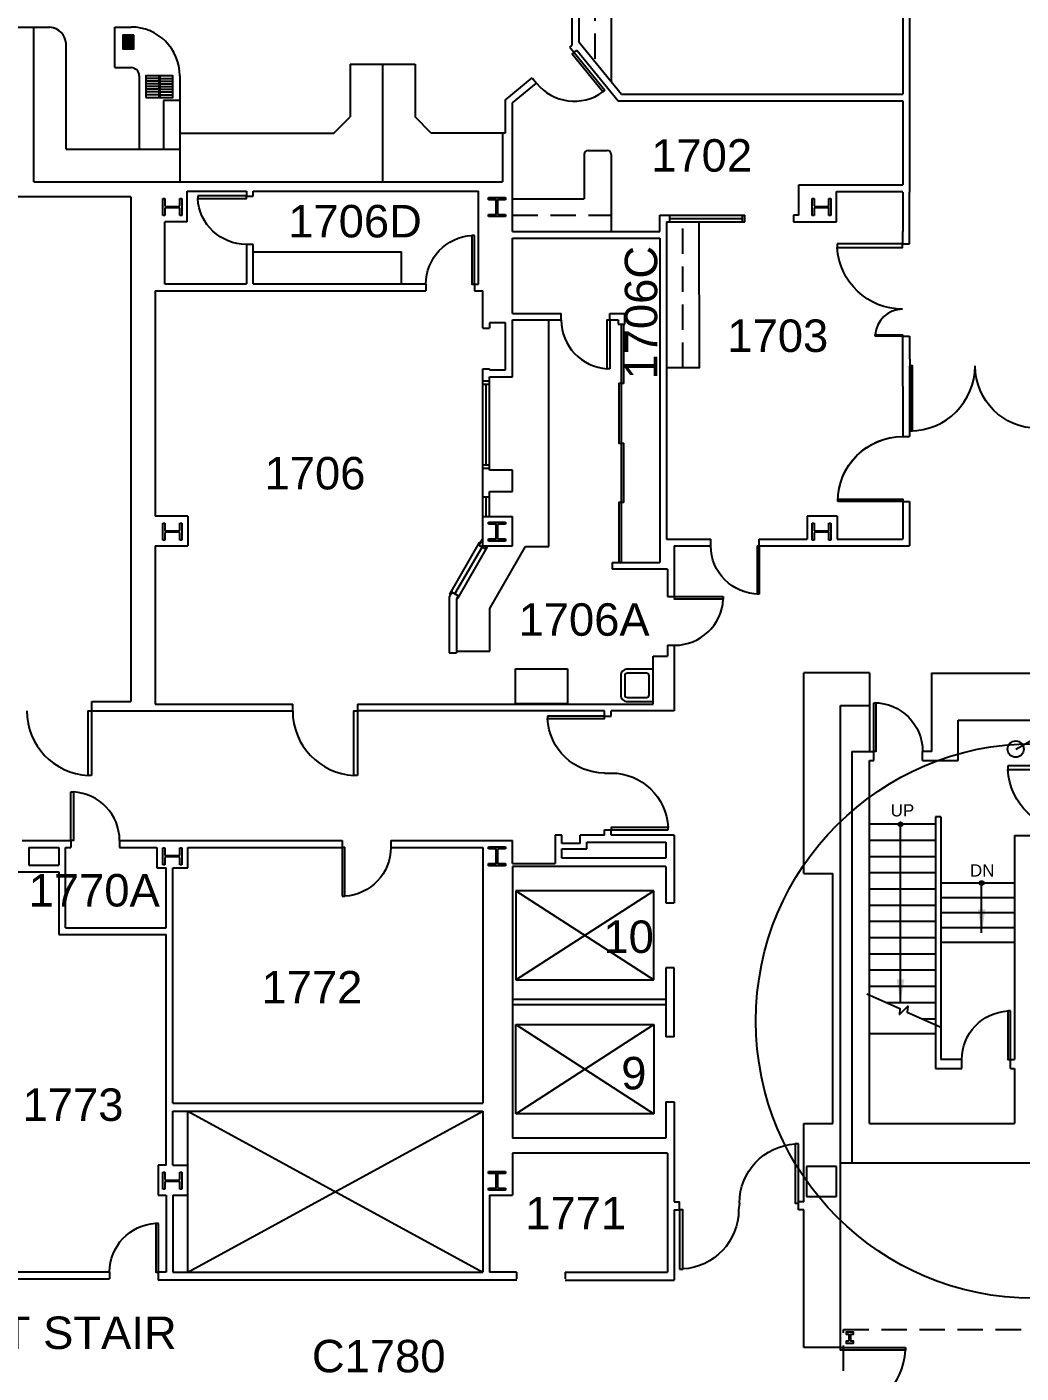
# Model space of a CAD drawing. Header units: inches. Extents: x 283 to 7662, y 1515 to 4754.
# Drawn here: x 1189 to 1924, y 2873 to 3869 of the extents above; entities that cross this region are included whole.
import ezdxf

# ---------------------------------------------------------------- set-up
doc = ezdxf.new("R2010")
doc.units = ezdxf.units.IN
doc.header["$LTSCALE"] = 150
doc.header["$MEASUREMENT"] = 0
doc.linetypes.add('HIDDEN2', pattern=[0.1875, 0.125, -0.0625])
doc.layers.get('0').update_dxf_attribs({"linetype": 'CONTINUOUS'})
doc.layers.get('DEFPOINTS').update_dxf_attribs({"color": 31, "linetype": 'CONTINUOUS'})
for name, color, linetype in [('A-ANNO-TEXT', 4, 'CONTINUOUS'), ('A-ANNO-TEXT-STAIR', 4, 'CONTINUOUS'), ('A-COLS', 5, 'CONTINUOUS'), ('A-DOOR', 2, 'CONTINUOUS'), ('A-FLOR-CASE', 3, 'CONTINUOUS'), ('A-FLOR-CASE-UPPR', 3, 'HIDDEN2'), ('A-FLOR-EVTR', 2, 'CONTINUOUS'), ('A-FLOR-PFIX', 2, 'CONTINUOUS'), ('A-FLOR-SHAFT', 1, 'CONTINUOUS'), ('A-FLOR-STRS', 2, 'CONTINUOUS'), ('A-GLAZ', 2, 'CONTINUOUS'), ('A-GLAZ-SILL', 1, 'CONTINUOUS'), ('A-ROOF-OTLN', 2, 'HIDDEN2'), ('A-WALL-FULL', 6, 'CONTINUOUS')]:
    doc.layers.add(name, color=color, linetype=linetype)
doc.styles.add('ARIAL', font='arial.ttf')
doc.styles.add('AT', font='ARCHTITL.shx', dxfattribs={"width": 0.9})
doc.styles.get("Standard").update_dxf_attribs({"font": 'SIMPLEX.shx', "height": 9})
doc.dimstyles.new('DIM-96', dxfattribs={"dimscale": 96, "dimtxt": 0.18, "dimasz": 0.18, "dimexe": 0.18, "dimexo": 0.0625, "dimgap": 0.09, "dimtad": 0, "dimtih": 1, "dimtoh": 1, "dimdec": 4, "dimzin": 0, "dimdsep": 46, "dimlunit": 4, "dimtxsty": 'Standard', "dimcen": 0.09, "dimadec": 0, "dimazin": 0, "dimtfac": 1, "dimtdec": 4, "dimtofl": 0, "dimtmove": 2, "dimatfit": 3, "dimfxl": 1, "dimtolj": 1, "dimtzin": 0, "dimarcsym": 0})
doc.dimstyles.new('DIM1-4', dxfattribs={"dimscale": 48, "dimtxt": 0.09375, "dimasz": 0.125, "dimexe": 0.125, "dimexo": 0.09375, "dimgap": 0, "dimtad": 1, "dimdec": 6, "dimzin": 7, "dimdsep": 46, "dimlunit": 4, "dimtxsty": 'AT', "dimblk": 'TICK', "dimblk1": 'ARROW', "dimblk2": 'ARROW', "dimsah": 1, "dimcen": 2.25, "dimdle": 1.5, "dimadec": 0, "dimazin": 0, "dimtfac": 1, "dimtdec": 6, "dimtix": 1, "dimtofl": 0, "dimtmove": 2, "dimatfit": 3, "dimldrblk": 'ARROW', "dimfxl": 1, "dimtolj": 1, "dimtzin": 3, "dimarcsym": 0})

# ---------------------------------------------------------------- blocks, each defined once
blk = doc.blocks.new('DOOR48')
blk.add_lwpolyline([(0, 48), (-1.75, 48), (-1.75, 0), (0, 0)], close=True)
blk.add_arc((0, 0), 48, 90, 180)
blk = doc.blocks.new('48-dr')
blk.add_lwpolyline([(0, 48), (2, 48), (2, 0), (0, 0)], close=True)
blk.add_arc((-0.08, -0.03), 48.08, 0.04232, 87.52103)
blk = doc.blocks.new('dr-36')
blk.add_lwpolyline([(0, 36.06), (2, 36.06), (2, 0), (0, 0)], close=True)
blk.add_arc((-0.1, -0.04), 36.17, 0.06887, 86.65797)
blk = doc.blocks.new('3DOOR')
blk.add_lwpolyline([(0, 36), (2, 36), (2, 0), (0, 0)], close=True)
blk.add_arc((-0.1, -0.04), 36.1, 0.06887, 86.65797)
blk = doc.blocks.new('ARROW')
for p, q in [((0, 0), (-0.746, 0.132)), ((-0.746, 0.132), (-0.746, -0.132)), ((0, 0), (-0.746, 0.062)), ((0, 0), (-1.278, 0)), ((0, 0), (-0.746, -0.132)), ((0, 0), (-0.746, -0.062))]:
    blk.add_line(p, q)
blk = doc.blocks.new('TICK')
for p, q in [((0.988, 0), (-0.988, 0)), ((-0.223, -0.223), (0.223, 0.223))]:
    blk.add_line(p, q)

msp = doc.modelspace()

# ---------------------------------------------------------------- linework, layer by layer
at = {"layer": 'A-ANNO-TEXT'}
for centre in [(1834.88, 3279.13), (1894.88, 3235.63)]:
    msp.add_circle(centre, 1.5, dxfattribs=at)
at = {"layer": 'A-COLS'}
for p, q in [((1289.5, 3729.2), (1289.5, 3741.8)), ((1289.5, 3741.8), (1291.06, 3741.8)), ((1291.06, 3741.8), (1291.06, 3736.5)), ((1291.06, 3734.54), (1291.06, 3729.2)), ((1291.56, 3736), (1301.44, 3736)), ((1301.44, 3735.04), (1291.56, 3735.04)), ((1301.94, 3736.5), (1301.94, 3741.8)), ((1301.94, 3741.8), (1303.5, 3741.8)), ((1301.94, 3729.2), (1301.94, 3734.54)), ((1303.5, 3741.8), (1303.5, 3729.2)), ((1530.2, 3740.94), (1530.2, 3742.5)), ((1530.2, 3742.5), (1542.8, 3742.5)), ((1535.54, 3740.94), (1530.2, 3740.94)), ((1536.04, 3730.56), (1536.04, 3740.44)), ((1537, 3740.44), (1537, 3730.56)), ((1542.8, 3740.94), (1537.5, 3740.94)), ((1542.8, 3742.5), (1542.8, 3740.94)), ((1769.5, 3729.2), (1769.5, 3741.8)), ((1769.5, 3741.8), (1771.06, 3741.8)), ((1771.06, 3741.8), (1771.06, 3736.5)), ((1771.06, 3734.54), (1771.06, 3729.2)), ((1771.56, 3736), (1781.44, 3736)), ((1781.44, 3735.04), (1771.56, 3735.04)), ((1781.94, 3736.5), (1781.94, 3741.8)), ((1781.94, 3741.8), (1783.5, 3741.8)), ((1781.94, 3729.2), (1781.94, 3734.54)), ((1783.5, 3741.8), (1783.5, 3729.2)), ((1291.06, 3729.2), (1289.5, 3729.2)), ((1303.5, 3729.2), (1301.94, 3729.2)), ((1530.2, 3728.5), (1530.2, 3730.06)), ((1530.2, 3730.06), (1535.54, 3730.06)), ((1542.8, 3728.5), (1530.2, 3728.5)), ((1537.5, 3730.06), (1542.8, 3730.06)), ((1542.8, 3730.06), (1542.8, 3728.5)), ((1771.06, 3729.2), (1769.5, 3729.2)), ((1783.5, 3729.2), (1781.94, 3729.2)), ((1289.5, 3489.2), (1289.5, 3501.8)), ((1289.5, 3501.8), (1291.06, 3501.8)), ((1291.06, 3501.8), (1291.06, 3496.5)), ((1291.06, 3494.54), (1291.06, 3489.2)), ((1291.56, 3496), (1301.44, 3496)), ((1301.44, 3495.04), (1291.56, 3495.04)), ((1301.94, 3496.5), (1301.94, 3501.8)), ((1301.94, 3501.8), (1303.5, 3501.8)), ((1301.94, 3489.2), (1301.94, 3494.54)), ((1303.5, 3501.8), (1303.5, 3489.2)), ((1530.2, 3500.94), (1530.2, 3502.5)), ((1530.2, 3502.5), (1542.8, 3502.5)), ((1535.54, 3500.94), (1530.2, 3500.94)), ((1536.04, 3490.56), (1536.04, 3500.44)), ((1537, 3500.44), (1537, 3490.56)), ((1542.8, 3500.94), (1537.5, 3500.94)), ((1542.8, 3502.5), (1542.8, 3500.94)), ((1769.5, 3489.2), (1769.5, 3501.8)), ((1769.5, 3501.8), (1771.06, 3501.8)), ((1771.06, 3501.8), (1771.06, 3496.5)), ((1771.06, 3494.54), (1771.06, 3489.2)), ((1771.56, 3496), (1781.44, 3496)), ((1781.44, 3495.04), (1771.56, 3495.04)), ((1781.94, 3496.5), (1781.94, 3501.8)), ((1781.94, 3501.8), (1783.5, 3501.8)), ((1781.94, 3489.2), (1781.94, 3494.54)), ((1783.5, 3501.8), (1783.5, 3489.2)), ((1291.06, 3489.2), (1289.5, 3489.2)), ((1303.5, 3489.2), (1301.94, 3489.2)), ((1530.2, 3488.5), (1530.2, 3490.06)), ((1530.2, 3490.06), (1535.54, 3490.06)), ((1542.8, 3488.5), (1530.2, 3488.5)), ((1537.5, 3490.06), (1542.8, 3490.06)), ((1542.8, 3490.06), (1542.8, 3488.5)), ((1771.06, 3489.2), (1769.5, 3489.2)), ((1783.5, 3489.2), (1781.94, 3489.2)), ((1289.5, 3249.2), (1289.5, 3261.8)), ((1289.5, 3261.8), (1291.06, 3261.8)), ((1291.06, 3261.8), (1291.06, 3256.5)), ((1291.56, 3256), (1301.44, 3256)), ((1301.44, 3255.04), (1291.56, 3255.04)), ((1301.94, 3256.5), (1301.94, 3261.8)), ((1301.94, 3261.8), (1303.5, 3261.8)), ((1303.5, 3261.8), (1303.5, 3249.2)), ((1530.2, 3260.94), (1530.2, 3262.5)), ((1530.2, 3262.5), (1542.8, 3262.5)), ((1535.54, 3260.94), (1530.2, 3260.94)), ((1536.04, 3250.56), (1536.04, 3260.44)), ((1537, 3260.44), (1537, 3250.56)), ((1542.8, 3260.94), (1537.5, 3260.94)), ((1542.8, 3262.5), (1542.8, 3260.94)), ((1291.06, 3249.2), (1289.5, 3249.2)), ((1291.06, 3254.54), (1291.06, 3249.2)), ((1301.94, 3249.2), (1301.94, 3254.54)), ((1303.5, 3249.2), (1301.94, 3249.2)), ((1530.2, 3248.5), (1530.2, 3250.06)), ((1530.2, 3250.06), (1535.54, 3250.06)), ((1542.8, 3248.5), (1530.2, 3248.5)), ((1537.5, 3250.06), (1542.8, 3250.06)), ((1542.8, 3250.06), (1542.8, 3248.5)), ((1765.5, 3026), (1765.5, 3004)), ((1787.5, 3026), (1765.5, 3026)), ((1787.5, 3004), (1787.5, 3026)), ((1289.5, 3009.2), (1289.5, 3021.8)), ((1289.5, 3021.8), (1291.06, 3021.8)), ((1291.06, 3021.8), (1291.06, 3016.5)), ((1291.56, 3016), (1301.44, 3016)), ((1301.94, 3016.5), (1301.94, 3021.8)), ((1301.94, 3021.8), (1303.5, 3021.8)), ((1303.5, 3021.8), (1303.5, 3009.2)), ((1530.2, 3020.94), (1530.2, 3022.5)), ((1530.2, 3022.5), (1542.8, 3022.5)), ((1535.54, 3020.94), (1530.2, 3020.94)), ((1536.04, 3010.56), (1536.04, 3020.44)), ((1537, 3020.44), (1537, 3010.56)), ((1542.8, 3020.94), (1537.5, 3020.94)), ((1542.8, 3022.5), (1542.8, 3020.94)), ((1291.06, 3009.2), (1289.5, 3009.2)), ((1291.06, 3014.54), (1291.06, 3009.2)), ((1301.44, 3015.04), (1291.56, 3015.04)), ((1301.94, 3009.2), (1301.94, 3014.54)), ((1303.5, 3009.2), (1301.94, 3009.2)), ((1530.2, 3008.5), (1530.2, 3010.06)), ((1530.2, 3010.06), (1535.54, 3010.06)), ((1542.8, 3008.5), (1530.2, 3008.5)), ((1537.5, 3010.06), (1542.8, 3010.06)), ((1542.8, 3010.06), (1542.8, 3008.5)), ((1765.5, 3004), (1787.5, 3004))]:
    msp.add_line(p, q, dxfattribs=at)
msp.add_lwpolyline([(1796.75, 2897), (1794.75, 2897), (1794.75, 2895.5), (1800.25, 2895.5), (1800.25, 2897), (1798.25, 2897), (1798.25, 2902), (1800.25, 2902), (1800.25, 2903.5), (1794.75, 2903.5), (1794.75, 2902), (1796.75, 2902)], close=True, dxfattribs=at)
for centre, start, end in [((1291.56, 3736.5), 180, 270), ((1291.56, 3734.54), 90, 180), ((1301.44, 3736.5), 270, 0), ((1301.44, 3734.54), 0, 90), ((1535.54, 3740.44), 0, 90), ((1537.5, 3740.44), 90, 180), ((1771.56, 3736.5), 180, 270), ((1771.56, 3734.54), 90, 180), ((1781.44, 3736.5), 270, 0), ((1781.44, 3734.54), 0, 90), ((1535.54, 3730.56), 270, 0), ((1537.5, 3730.56), 180, 270), ((1291.56, 3496.5), 180, 270), ((1291.56, 3494.54), 90, 180), ((1301.44, 3496.5), 270, 0), ((1301.44, 3494.54), 0, 90), ((1535.54, 3500.44), 0, 90), ((1537.5, 3500.44), 90, 180), ((1771.56, 3496.5), 180, 270), ((1771.56, 3494.54), 90, 180), ((1781.44, 3496.5), 270, 0), ((1781.44, 3494.54), 0, 90), ((1535.54, 3490.56), 270, 0), ((1537.5, 3490.56), 180, 270), ((1291.56, 3256.5), 180, 270), ((1291.56, 3254.54), 90, 180), ((1301.44, 3256.5), 270, 0), ((1301.44, 3254.54), 0, 90), ((1535.54, 3260.44), 0, 90), ((1537.5, 3260.44), 90, 180), ((1535.54, 3250.56), 270, 0), ((1537.5, 3250.56), 180, 270), ((1291.56, 3016.5), 180, 270), ((1301.44, 3016.5), 270, 0), ((1535.54, 3020.44), 0, 90), ((1537.5, 3020.44), 90, 180), ((1291.56, 3014.54), 90, 180), ((1301.44, 3014.54), 0, 90), ((1535.54, 3010.56), 270, 0), ((1537.5, 3010.56), 180, 270)]:
    msp.add_arc(centre, 0.5, start, end, dxfattribs=at)
at = {"layer": 'A-DOOR'}
for p, q in [((1630.25, 3605), (1630.25, 3649)), ((1616, 3317), (1621, 3317)), ((1715.78, 2999.02), (1715.22, 2994))]:
    msp.add_line(p, q, dxfattribs=at)
for points in [[(1630.25, 3517), (1626.75, 3517), (1626.75, 3473), (1628.5, 3473), (1628.5, 3649)], [(1630.25, 3605), (1626.75, 3605), (1626.75, 3561), (1630.25, 3561)], [(1630.25, 3517), (1630.25, 3561)]]:
    msp.add_lwpolyline(points, dxfattribs=at)
at = {"layer": 'A-FLOR-CASE'}
for p, q in [((1621, 3889.04), (1621, 3828.24)), ((1194, 3868.5), (1206, 3868.5)), ((1254, 3868.6), (1266, 3868.6)), ((1254, 3838.6), (1254, 3868.5)), ((1218, 3778.25), (1217.94, 3856.35)), ((1260, 3861.35), (1268, 3861.35)), ((1260, 3860.1), (1268, 3860.1)), ((1260, 3858.85), (1268, 3858.85)), ((1260, 3857.6), (1268, 3857.6)), ((1260, 3856.35), (1268, 3856.35)), ((1260, 3855.1), (1268, 3855.1)), ((1260, 3853.85), (1268, 3853.85)), ((1254, 3838.6), (1266, 3838.6)), ((1272, 3832.6), (1272, 3778.25)), ((1286.63, 3832.6), (1286.63, 3816.6)), ((1287.38, 3832.6), (1287.38, 3816.6)), ((1302, 3832.6), (1302, 3754.25)), ((1428, 3841.25), (1476, 3841.25)), ((1428, 3841.25), (1428, 3802.25)), ((1452, 3841.25), (1452, 3754.25)), ((1476, 3841.25), (1476, 3802.25)), ((1286.63, 3830.6), (1277, 3830.6)), ((1286.63, 3828.6), (1277, 3828.6)), ((1286.63, 3826.6), (1277, 3826.6)), ((1286.63, 3824.6), (1277, 3824.6)), ((1286.63, 3822.6), (1277, 3822.6)), ((1287.38, 3830.6), (1297, 3830.6)), ((1287.38, 3828.6), (1297, 3828.6)), ((1287.38, 3826.6), (1297, 3826.6)), ((1287.38, 3824.6), (1297, 3824.6)), ((1287.38, 3822.6), (1297, 3822.6)), ((1286.63, 3820.6), (1277, 3820.6)), ((1286.63, 3818.6), (1277, 3818.6)), ((1287.38, 3820.6), (1297, 3820.6)), ((1287.38, 3818.6), (1297, 3818.6)), ((1302, 3814.25), (1290, 3814.25)), ((1290, 3814.25), (1290, 3778.25)), ((1416, 3790.25), (1428, 3802.25)), ((1488, 3790.25), (1476, 3802.25)), ((1302, 3790.25), (1416, 3790.25)), ((1540.5, 3790.25), (1488, 3790.25)), ((1218, 3778.25), (1302, 3778.25)), ((1601, 3774.42), (1601, 3741.5)), ((1604, 3777.42), (1618, 3777.42)), ((1621, 3774.42), (1621, 3717.5)), ((1621, 3774.42), (1621, 3717.5)), ((1548, 3741.5), (1601, 3741.5)), ((1356.31, 3702.5), (1466, 3702.5)), ((1466, 3678.5), (1466, 3702.5)), ((1574.86, 3484.54), (1574.86, 3652)), ((1531.27, 3438.72), (1557.55, 3484.54)), ((1557.55, 3484.54), (1574.86, 3484.54)), ((1531.27, 3407.1), (1531.27, 3438.72)), ((1506.84, 3407.1), (1531.27, 3407.1)), ((1550.34, 3368.19), (1550.34, 3393.95)), ((1550.34, 3393.95), (1588.6, 3393.95)), ((1588.6, 3393.95), (1588.6, 3368.19)), ((1588.6, 3368.19), (1550.34, 3368.19))]:
    msp.add_line(p, q, dxfattribs=at)
for points in [[(1268, 3862.6), (1260, 3862.6), (1260, 3852.6), (1268, 3852.6)], [(1277, 3816.6), (1297, 3816.6), (1297, 3832.6), (1277, 3832.6)]]:
    msp.add_lwpolyline(points, close=True, dxfattribs=at)
msp.add_lwpolyline([(1685.76, 3724.5), (1686, 3616.5), (1662, 3616.5)], dxfattribs=at)
for centre, radius, start, end in [((1205.01, 3855.58), 12.96, 3.41581, 85.61364), ((1266, 3832.6), 36, 0, 90), ((1266, 3832.6), 6, 0, 90), ((1604, 3774.42), 3, 90, 180), ((1618, 3774.42), 3, 0, 90)]:
    msp.add_arc(centre, radius, start, end, dxfattribs=at)
at = {"layer": 'A-FLOR-CASE-UPPR'}
for p, q in [((1609, 3892.04), (1609, 3842.91)), ((1548, 3729.5), (1621, 3729.5)), ((1674, 3616.5), (1674, 3724.5))]:
    msp.add_line(p, q, dxfattribs=at)
at = {"layer": 'A-FLOR-EVTR'}
for p, q in [((1550.5, 3230), (1550.5, 3164)), ((1550.5, 3164), (1652.5, 3230)), ((1550.5, 3230), (1652.5, 3164)), ((1652.5, 3230), (1550.5, 3230)), ((1652.5, 3164), (1652.5, 3230)), ((1550.5, 3164), (1652.5, 3164)), ((1550.5, 3131), (1652.5, 3131)), ((1550.5, 3131), (1652.5, 3065)), ((1550.5, 3065), (1652.5, 3131)), ((1550.5, 3065), (1550.5, 3131)), ((1652.5, 3131), (1652.5, 3065)), ((1652.5, 3065), (1550.5, 3065))]:
    msp.add_line(p, q, dxfattribs=at)
at = {"layer": 'A-FLOR-PFIX'}
msp.add_lwpolyline([(1652, 3393.85), (1633, 3393.85, 0.414214), (1628, 3388.85), (1628, 3374.85, 0.414214), (1633, 3369.85), (1652, 3369.85)], format="xyb", dxfattribs=at)
msp.add_lwpolyline([(1633, 3372.85), (1647, 3372.85, 0.414214), (1649, 3374.85), (1649, 3388.85, 0.414214), (1647, 3390.85), (1633, 3390.85, 0.414214), (1631, 3388.85), (1631, 3374.85, 0.414214)], format="xyb", close=True, dxfattribs=at)
at = {"layer": 'A-FLOR-SHAFT'}
for p, q in [((1308, 3067), (1526, 2948)), ((1308, 2948), (1526, 3067))]:
    msp.add_line(p, q, dxfattribs=at)
at = {"layer": 'A-FLOR-STRS'}
for p, q in [((1860.75, 3279.13), (1812, 3279.13)), ((1860.75, 3267.13), (1812, 3267.13)), ((1860.75, 3255.13), (1812, 3255.13)), ((1860.75, 3243.13), (1812, 3243.13)), ((1919.25, 3235.63), (1864.75, 3235.63)), ((1860.75, 3231.13), (1812, 3231.13)), ((1860.75, 3219.13), (1812, 3219.13)), ((1919.25, 3224.63), (1864.75, 3224.63)), ((1860.75, 3207.13), (1812, 3207.13)), ((1919.25, 3213.63), (1864.75, 3213.63)), ((1860.75, 3195.13), (1812, 3195.13)), ((1919.25, 3202.63), (1864.75, 3202.63)), ((1919.25, 3191.63), (1864.75, 3191.63)), ((1860.75, 3183.13), (1812, 3183.13)), ((1860.75, 3171.13), (1812, 3171.13)), ((1860.75, 3159.13), (1812, 3159.13)), ((1860.75, 3147.13), (1824.83, 3147.13)), ((1860.75, 3135.13), (1851.42, 3135.13)), ((1812, 3124.38), (1860.75, 3124.38))]:
    msp.add_line(p, q, dxfattribs=at)
msp.add_lwpolyline([(1810.08, 3153.78), (1834.46, 3142.78), (1834.13, 3138.41), (1840.25, 3144.68), (1839.93, 3140.31), (1864.3, 3129.31)], dxfattribs=at)
at = {"layer": 'A-GLAZ'}
for p, q in [((1664, 3727), (1717.71, 3727)), ((1528.5, 3545), (1528.5, 3604.5)), ((1528.5, 3506.72), (1528.5, 3521.25))]:
    msp.add_line(p, q, dxfattribs=at)
msp.add_lwpolyline([(1505.49, 3449.48), (1525.49, 3484.12)], dxfattribs=at)
at = {"layer": 'A-GLAZ-SILL'}
for p, q in [((1664, 3729.5), (1717.71, 3729.5)), ((1664, 3724.5), (1717.71, 3724.5)), ((1531, 3506.72), (1531, 3521.25))]:
    msp.add_line(p, q, dxfattribs=at)
for points in [[(1526, 3545), (1526, 3604.5)], [(1531, 3545), (1531, 3604.5)], [(1526, 3506.72), (1526, 3521.25)], [(1502.16, 3449.09), (1501.73, 3449.34), (1523.73, 3487.45), (1524.16, 3487.2)], [(1529.11, 3485), (1528.82, 3484.51), (1529.25, 3484.26), (1507.25, 3446.15), (1506.53, 3445.91), (1506.53, 3445.91)]]:
    msp.add_lwpolyline(points, dxfattribs=at)
at = {"layer": 'A-ROOF-OTLN'}
msp.add_lwpolyline([(1970.75, 2380), (1970.75, 2490.5), (1977, 2490.5), (1977, 2514), (1970.75, 2514), (1970.75, 2672.5), (1977, 2672.5), (1977, 2696), (1970.75, 2696), (1970.75, 2790.5), (1792.75, 2790.5), (1792.75, 2905.5), (1970.75, 2905.5), (1970.75, 3017), (2166.75, 3017), (2166.75, 2240.5), (1898.75, 2240.5), (1898.75, 2380)], close=True, dxfattribs=at)
at = {"layer": 'A-WALL-FULL'}
for p, q in [((1592, 3961.04), (1592, 3855)), ((1597, 3961.04), (1597, 3857.57)), ((1836.5, 3901.52), (1836.51, 3819)), ((1841.49, 3901.52), (1841.5, 3746.5)), ((1122.5, 3868.5), (1194, 3868.5)), ((1194, 3754.25), (1194, 3868.5)), ((1590.44, 3853.73), (1592, 3855)), ((1590.44, 3853.73), (1593.61, 3849.86)), ((1597, 3857.57), (1628.56, 3819)), ((1593.61, 3849.86), (1595.55, 3851.45)), ((1595.55, 3851.45), (1626.19, 3814)), ((1542.5, 3814.5), (1562.58, 3830.93)), ((1548, 3812.54), (1565.75, 3827.06)), ((1562.58, 3830.93), (1565.75, 3827.06)), ((1542.5, 3814.5), (1542.5, 3790.25)), ((1548, 3717.5), (1548, 3812.54)), ((1626.19, 3814), (1836.51, 3814)), ((1628.56, 3819), (1836.51, 3819)), ((1836.51, 3814), (1836.51, 3752)), ((1542.5, 3790.25), (1540.5, 3790.25)), ((1540.5, 3790.25), (1540.5, 3754.25)), ((1194, 3754.25), (1540.5, 3754.25)), ((1265.75, 3743), (1124, 3743)), ((1265.75, 3743), (1265.75, 3370)), ((1307.5, 3747.25), (1351.31, 3747.25)), ((1307.5, 3724.5), (1307.5, 3747.25)), ((1351.31, 3747.25), (1351.31, 3743.66)), ((1351.31, 3743.66), (1356.31, 3743.66)), ((1356.31, 3743.66), (1356.31, 3747.25)), ((1356.31, 3747.25), (1523, 3747.25)), ((1523, 3678.5), (1523, 3747.25)), ((1759.77, 3729.5), (1759.77, 3752)), ((1759.77, 3752), (1836.5, 3752)), ((1787.5, 3724.5), (1787.5, 3747)), ((1787.5, 3747), (1836.5, 3747)), ((1836.5, 3746.5), (1836.5, 3717.5)), ((1841.52, 3708.32), (1841.5, 3746.5)), ((1307.5, 3724.5), (1291, 3724.5)), ((1291, 3678.5), (1291, 3724.5)), ((1657, 3717.5), (1657, 3729.5)), ((1657, 3729.5), (1664, 3729.5)), ((1662, 3724.5), (1662, 3490)), ((1662, 3724.5), (1664, 3724.5)), ((1664, 3729.5), (1664, 3724.5)), ((1717.71, 3729.5), (1719.77, 3729.5)), ((1717.71, 3729.5), (1717.71, 3724.5)), ((1717.71, 3724.5), (1719.77, 3724.5)), ((1719.77, 3724.5), (1719.77, 3729.5)), ((1759.77, 3729.5), (1755.77, 3729.5)), ((1755.77, 3729.5), (1755.77, 3724.5)), ((1755.77, 3724.5), (1787.5, 3724.5)), ((1548, 3717.5), (1657, 3717.5)), ((1836.51, 3708.32), (1836.5, 3717.5)), ((1356.31, 3707.89), (1351.31, 3707.88)), ((1351.31, 3707.88), (1351.31, 3678.69)), ((1356.33, 3678.69), (1356.31, 3707.89)), ((1548, 3712.5), (1657, 3712.5)), ((1548, 3656.88), (1548, 3712.5)), ((1657, 3712.5), (1657, 3472.65)), ((1836.51, 3708.32), (1841.52, 3708.32)), ((1283.75, 3673.5), (1283.75, 3507)), ((1283.75, 3673.5), (1484, 3673.5)), ((1291, 3678.69), (1351.31, 3678.69)), ((1356.33, 3678.69), (1484, 3678.69)), ((1484, 3678.5), (1484, 3673.5)), ((1520, 3678.5), (1523, 3678.5)), ((1520, 3678.5), (1520, 3673.5)), ((1520, 3673.5), (1526, 3673.5)), ((1526, 3646), (1526, 3673.5)), ((1548, 3656.88), (1584.06, 3656.88)), ((1584.06, 3652), (1584.06, 3656.88)), ((1620.06, 3656.88), (1630.96, 3656.88)), ((1620.06, 3652), (1620.06, 3656.88)), ((1630.96, 3649), (1630.96, 3656.88)), ((1526, 3646), (1531, 3646)), ((1531, 3650), (1531, 3646)), ((1542.75, 3650), (1531, 3650)), ((1542.75, 3615.25), (1542.75, 3650)), ((1548, 3610), (1548, 3652)), ((1548, 3652), (1584.06, 3652)), ((1620.06, 3652), (1626.08, 3652)), ((1626.08, 3652), (1626.08, 3649)), ((1626.08, 3649), (1630.96, 3649)), ((1836.48, 3639.94), (1841.48, 3639.94)), ((1836.48, 3639.94), (1836.51, 3565.77)), ((1841.48, 3639.94), (1841.48, 3623)), ((1526, 3616), (1531, 3616)), ((1526, 3604.5), (1526, 3616)), ((1531, 3615.25), (1531, 3616)), ((1531, 3615.25), (1542.75, 3615.25)), ((1841.48, 3623), (1842.01, 3623)), ((1841.49, 3618), (1841.51, 3565.77)), ((1841.49, 3618), (1842.01, 3618)), ((1842.01, 3618), (1842.01, 3623)), ((1526, 3607), (1531, 3607)), ((1526, 3604.5), (1531, 3604.5)), ((1531, 3610), (1548, 3610)), ((1531, 3604.5), (1531, 3610)), ((1836.51, 3565.77), (1841.51, 3565.77)), ((1526, 3545), (1531, 3545)), ((1526, 3521.25), (1526, 3545)), ((1531, 3541), (1531, 3545)), ((1526, 3542.5), (1531, 3542.5)), ((1548, 3541), (1531, 3541)), ((1548, 3525.25), (1548, 3541)), ((1531, 3525.25), (1548, 3525.25)), ((1531, 3521.25), (1531, 3525.25)), ((1526, 3521.25), (1531, 3521.25)), ((1836.5, 3517.77), (1836.5, 3490)), ((1836.5, 3517.77), (1841.5, 3517.77)), ((1841.5, 3517.77), (1841.5, 3485)), ((1308, 3507), (1283.75, 3507)), ((1308, 3507), (1308, 3485)), ((1526, 3506.72), (1548, 3506.72)), ((1526, 3485), (1526, 3506.72)), ((1548, 3485), (1548, 3506.72)), ((1788, 3507), (1766, 3507)), ((1766, 3507), (1766, 3490)), ((1788, 3507), (1788, 3490)), ((1283.75, 3485), (1308, 3485)), ((1283.75, 3485), (1283.75, 3368)), ((1526, 3490.38), (1523.16, 3485.46)), ((1527.82, 3482.77), (1523.16, 3485.46)), ((1526, 3485), (1548, 3485)), ((1529.11, 3485), (1527.82, 3482.77)), ((1528.82, 3484.51), (1529.25, 3484.26)), ((1662, 3490), (1694.64, 3490)), ((1667.5, 3485), (1667.5, 3447.5)), ((1667.5, 3485), (1694.64, 3485)), ((1694.64, 3485), (1694.64, 3490)), ((1730.35, 3485), (1730.35, 3490)), ((1730.35, 3490), (1766, 3490)), ((1730.35, 3485), (1841.5, 3485)), ((1788, 3490), (1836.5, 3490)), ((1621.72, 3472.65), (1621.72, 3467.65)), ((1621.72, 3472.65), (1657, 3472.65)), ((1662.5, 3467.65), (1621.72, 3467.65)), ((1662.5, 3467.65), (1662.5, 3447.5)), ((1503.16, 3450.82), (1501.15, 3447.35)), ((1501.15, 3447.35), (1501.15, 3406)), ((1507.82, 3448.13), (1503.16, 3450.82)), ((1507.82, 3448.13), (1506.53, 3445.91)), ((1506.53, 3445.91), (1506.53, 3406)), ((1507.25, 3446.15), (1506.82, 3446.4)), ((1662.5, 3447.5), (1667.5, 3447.5)), ((1501.15, 3406), (1506.53, 3406)), ((1662.5, 3411.5), (1667.5, 3411.5)), ((1662.5, 3411.5), (1662.5, 3403.5)), ((1667.5, 3411.5), (1667.5, 3363)), ((1652, 3368), (1652, 3403.5)), ((1652, 3403.5), (1662.5, 3403.5)), ((1763.5, 3242.65), (1763.5, 3391)), ((1812, 3391), (1763.5, 3391)), ((1812, 3391), (1812, 3333.01)), ((1858, 3333), (1858, 3391)), ((1858, 3390.88), (1935.5, 3390.88)), ((1237, 3363), (1237, 3370)), ((1237, 3370), (1265.75, 3370)), ((1283.75, 3368), (1385.5, 3368)), ((1385.5, 3363), (1385.5, 3368)), ((1433.5, 3368), (1652, 3368)), ((1433.5, 3368), (1433.5, 3363)), ((1790.5, 2892.33), (1790.5, 3367)), ((1790.5, 3367), (1812, 3367)), ((1237, 3363), (1385.5, 3363)), ((1616, 3363), (1433.5, 3363)), ((1616, 3359), (1616, 3363)), ((1616, 3359), (1621, 3359)), ((1621, 3359), (1621, 3363)), ((1667.5, 3363), (1621, 3363)), ((1877.5, 3326.38), (1877.5, 3356)), ((1961.5, 3355.87), (1877.51, 3355.87)), ((1877.51, 3332.88), (1877.51, 3355.87)), ((1799, 3333), (1799, 3028.75)), ((1799, 3333), (1815.25, 3333)), ((1812, 3057.88), (1812, 3326.38)), ((1812, 3326.38), (1815.25, 3326.38)), ((1815.25, 3326.38), (1815.25, 3333)), ((1858, 3333), (1851.25, 3333)), ((1851.25, 3326.38), (1851.25, 3333)), ((1851.25, 3326.38), (1877.5, 3326.38)), ((1616, 3275.01), (1621, 3275.01)), ((1616, 3271), (1616, 3275.01)), ((1621, 3271), (1621, 3275.01)), ((1860.75, 3284.63), (1860.75, 3098.63)), ((1864.75, 3284.63), (1860.75, 3284.63)), ((1864.75, 3284.63), (1864.75, 3105.13)), ((1185.5, 3267), (1221.5, 3267)), ((1221.5, 3267), (1221.5, 3262)), ((1257.5, 3267), (1422, 3267)), ((1257.5, 3267), (1257.5, 3262)), ((1422, 3267), (1422, 3262)), ((1458, 3267), (1458, 3262)), ((1458, 3267), (1548, 3267)), ((1548, 3250), (1548, 3267)), ((1579.5, 3271), (1579.5, 3250)), ((1584.5, 3271), (1579.5, 3271)), ((1584.5, 3265), (1584.5, 3271)), ((1598.01, 3265), (1584.5, 3265)), ((1616, 3271), (1598.01, 3271)), ((1598.01, 3265), (1598.01, 3271)), ((1603.01, 3266), (1661.5, 3266)), ((1603.01, 3261), (1603.01, 3266)), ((1667.5, 3271), (1621, 3271)), ((1661.5, 3266), (1661.5, 3254)), ((1667.5, 3271), (1667.5, 3221)), ((1919.25, 3270.87), (1919.25, 3105.13)), ((1919.25, 3270.87), (1962.25, 3270.87)), ((1190.5, 3262), (1212.5, 3262)), ((1190.5, 3262), (1190.5, 3249)), ((1212.5, 3262), (1212.5, 3249)), ((1217.5, 3202.5), (1217.5, 3262)), ((1217.5, 3262), (1221.5, 3262)), ((1257.5, 3262), (1285, 3262)), ((1285, 3262), (1285, 3247)), ((1308, 3262), (1422, 3262)), ((1308, 3247), (1308, 3262)), ((1458, 3262), (1526, 3262)), ((1526, 3262), (1526, 3073)), ((1584.5, 3261), (1603.01, 3261)), ((1584.5, 3254), (1584.5, 3261)), ((1190.5, 3249), (1212.5, 3249)), ((1285, 3247), (1292, 3247)), ((1292, 3202.5), (1292, 3247)), ((1297, 3073), (1297, 3247)), ((1297, 3247), (1308, 3247)), ((1548, 3250), (1579.5, 3250)), ((1548, 3248), (1548, 3047)), ((1661.5, 3248), (1548, 3248)), ((1661.5, 3254), (1584.5, 3254)), ((1661.5, 3248), (1661.5, 3221)), ((1149.5, 3244), (1212.5, 3244)), ((1212.5, 3244), (1212.5, 3197.5)), ((1763.5, 3242.65), (1784.8, 3242.65)), ((1784.8, 3057.84), (1784.8, 3242.65)), ((1661.5, 3221), (1667.5, 3221)), ((1212.5, 3197.5), (1292, 3197.5)), ((1217.5, 3202.5), (1292, 3202.5)), ((1292, 3027), (1292, 3197.5)), ((1667.5, 3173), (1661.5, 3173)), ((1661.5, 3173), (1661.5, 3122)), ((1667.5, 3122), (1667.5, 3173)), ((1661.5, 3149.5), (1548, 3149.5)), ((1661.5, 3145.5), (1548, 3145.5)), ((1667.5, 3122), (1661.5, 3122)), ((1860.75, 3098.63), (1880.25, 3098.63)), ((1880.25, 3105.13), (1864.75, 3105.13)), ((1880.25, 3098.63), (1880.25, 3105.13)), ((1916.25, 3098.63), (1916.25, 3105.13)), ((1916.25, 3105.13), (1919.25, 3105.13)), ((1916.25, 3098.63), (1919.25, 3098.63)), ((1919.25, 3098.63), (1919.25, 3057.88)), ((1297, 3073), (1526, 3073)), ((1297, 3027), (1297, 3067)), ((1297, 3067), (1526, 3067)), ((1308, 2948), (1308, 3067)), ((1526, 3067), (1526, 2948)), ((1661.5, 3074), (1667.5, 3074)), ((1661.5, 3074), (1661.5, 3047)), ((1667.5, 3074), (1667.5, 3000)), ((1763.5, 3057.84), (1784.8, 3057.84)), ((1763.5, 3000), (1763.5, 3057.84)), ((1812, 3057.88), (1919.25, 3057.88)), ((1661.5, 3047), (1548, 3047)), ((1548, 3036), (1548, 3005)), ((1662.5, 3036), (1548, 3036)), ((1662.5, 3036), (1662.5, 2948)), ((1292, 3027), (1286, 3027)), ((1286, 3027), (1286, 3005)), ((1297, 3027), (1308, 3027)), ((1790.5, 3028.75), (2186.5, 3028.75)), ((1286, 3005), (1292, 3005)), ((1292, 3005), (1292, 2948)), ((1297, 3005), (1308, 3005)), ((1297, 3005), (1297, 2948)), ((1531, 3005), (1548, 3005)), ((1531, 3005), (1531, 2948)), ((1667.5, 3000), (1671.5, 3000)), ((1671.5, 2994), (1671.5, 3000)), ((1763.5, 3000), (1759.5, 3000)), ((1759.5, 2994), (1759.5, 3000)), ((1667.5, 2994), (1671.5, 2994)), ((1667.5, 2994), (1667.5, 2942)), ((1763.5, 2994), (1759.5, 2994)), ((1763.5, 2892.33), (1763.5, 2994)), ((1250, 2948), (1149.5, 2948)), ((1250.12, 2947.99), (1250.12, 2943)), ((1292, 2948), (1286, 2948)), ((1286.12, 2948), (1286.12, 2942)), ((1297, 2948), (1526, 2948)), ((1551, 2948), (1531, 2948)), ((1551, 2948), (1551, 2943.01)), ((1587, 2948), (1662.5, 2948)), ((1587, 2948), (1587, 2943)), ((798.64, 2943), (1250.12, 2943)), ((1551.12, 2942), (1286.12, 2942)), ((1587, 2942), (1667.5, 2942)), ((1790.5, 2892.33), (1763.5, 2892.33))]:
    msp.add_line(p, q, dxfattribs=at)
at = {"layer": 'DEFPOINTS'}
msp.add_circle((1932.94, 3133.69), 205.01, dxfattribs=at)

# ---------------------------------------------------------------- block references
at = {"layer": 'A-DOOR'}
for name, p, xscale, yscale, zscale, rotation in [('dr-36', (1593.64, 3849.82), 0.9983014868822402, 0.9983014868822402, 0.9983014868822402, 219.2205239720671), ('dr-36', (1351.27, 3743.89), -0.9983014868823802, 0.9983014868830664, 0.9983014868830762, 90.06886857387981), ('dr-36', (1520, 3678.54), -0.9983014868823804, 0.9983014868832076, 0.9983014868830762, 0.0688685738799055), ('dr-36', (1836.41, 3708.32), -1.339817006198949, 1.339817006199837, 1.339817006200459, 90), ('dr-36', (1836.27, 3639.99), 0.5548759138290443, 0.5548759138290443, 0.5548759138290443, 90.04155099115236), ('dr-36', (1620.06, 3652), 0.9983014868821556, 0.9983014868821556, 0.9983014868821556, 179.9999999999739), ('DOOR48', (1842.01, 3618), 0.9999193283624586, 0.9999193283624586, 0.9999193283624586, 180.0001834523993), ('DOOR48', (1936.26, 3618), -0.9602439071942787, 0.9602439071946782, 0.960243907194253, 179.9998165476014), ('DOOR48', (1836.51, 3517.78), -0.9996634684496177, 0.9996634684502779, 0.9996634684497466, 89.85608761036059), ('DOOR48', (1730.35, 3485), -0.7438305027766319, 0.7438305027766319, 0.7438305027766274, 180), ('dr-36', (1667.86, 3447.5), 0.9982962194587799, 0.9982962194587799, 0.9982962194587799, 270), ('DOOR48', (1815.25, 3333.01), -0.7500002118353798, 0.7500002118354132, 0.7500002118353918, 359.9996695720355), ('dr-36', (1236.86, 3363), 1.327204925443937, 1.327204925443937, 1.327204925443937, 180), ('dr-36', (1433.36, 3363), 1.327204925443937, 1.327204925443937, 1.327204925443937, 180), ('48-dr', (1616, 3359), -0.8748448227945573, 0.8748448227947847, 0.8748448227945809, 90), ('48-dr', (1621, 3275.01), -0.8748448227945573, 0.8748448227947847, 0.8748448227945809, 270), ('dr-36', (1962.25, 3322.25), -1.331068649176359, 1.331068649176359, 1.331068649176471, 90), ('3DOOR', (1759.5, 2999), -1.214371724794848, 1.214371724795228, 1.214371724795519, 359.9716915011597), ('3DOOR', (1671.5, 2994), -1.214371724795342, 1.214371724795228, 1.214371724795519, 180)]:
    msp.add_blockref(name, p, dxfattribs=dict(at, xscale=xscale, yscale=yscale, zscale=zscale, rotation=rotation))
at = {"layer": 'A-DOOR', "xscale": -1}
for name, p, rotation in [('DOOR48', (1836.51, 3517.77), 90), ('dr-36', (1422, 3262), 180)]:
    msp.add_blockref(name, p, dxfattribs=dict(at, rotation=rotation))
at = {"layer": 'A-DOOR'}
msp.add_blockref('dr-36', (1221.44, 3267), dxfattribs=at)
at = {"layer": 'A-DOOR', "xscale": -0.9983014868818145, "yscale": 0.9983014868818145, "zscale": 0.9983014868819227}
msp.add_blockref('dr-36', (1916.25, 3105.13), dxfattribs=at)
at = {"layer": 'A-DOOR', "xscale": -1}
msp.add_blockref('dr-36', (1286.19, 2947.99), dxfattribs=at)
at = {"layer": 'A-DOOR', "rotation": 270}
msp.add_blockref('48-dr', (1790.5, 2892.33), dxfattribs=at)

# ---------------------------------------------------------------- texts
at = {"layer": 'A-ANNO-TEXT', "style": 'ARIAL'}
for s, height, p in [('1702', 24, (1650.61, 3761.68)), ('1706D', 24, (1382.22, 3713.05)), ('1703', 24, (1706.88, 3628.37)), ('1706', 24, (1364.69, 3526.71)), ('1706A', 24, (1552.47, 3418.52)), ('UP', 9, (1827.58, 3284.91)), ('DN', 9, (1886.21, 3240.48)), ('1770A', 24, (1190.29, 3218.32)), ('1772', 24, (1362.43, 3146.65)), ('1773', 24, (1185.79, 3059.79)), ('1771', 24, (1557.51, 2979.64)), ('C1780', 24, (1399.72, 2873.88))]:
    msp.add_text(s, height=height, dxfattribs=at).set_placement(p)
msp.add_text('1706C', height=24, rotation=90, dxfattribs=at).set_placement((1655.04, 3607.98))
at = {"layer": 'A-ANNO-TEXT-STAIR', "style": 'ARIAL'}
for s, p in [('10', (1615.25, 3183.98)), ('9', (1628.41, 3083.09)), ('PLANT STAIR', (1083.62, 2891.14))]:
    msp.add_text(s, height=24, dxfattribs=at).set_placement(p)

# ---------------------------------------------------------------- leaders
at = {"layer": 'A-ANNO-TEXT'}
for points in [[(1834.88, 3147.13), (1834.88, 3279.13)], [(1894.88, 3198.88), (1894.88, 3235.63)]]:
    msp.add_leader(points, dimstyle='DIM-96', override={"dimgap": 0.09, "dimtad": 0}, dxfattribs=at)
at = {"layer": 'A-ANNO-TEXT-STAIR'}
msp.add_leader([(1920.07, 3334.73), (1975.84, 3365.65), (1992.86, 3365.65)], dimstyle='DIM1-4', override={"dimscale": 96, "dimgap": 0, "dimtad": 0, "dimldrblk": 'DotBlank'}, dxfattribs=at)

doc.saveas('drawing.dxf')
